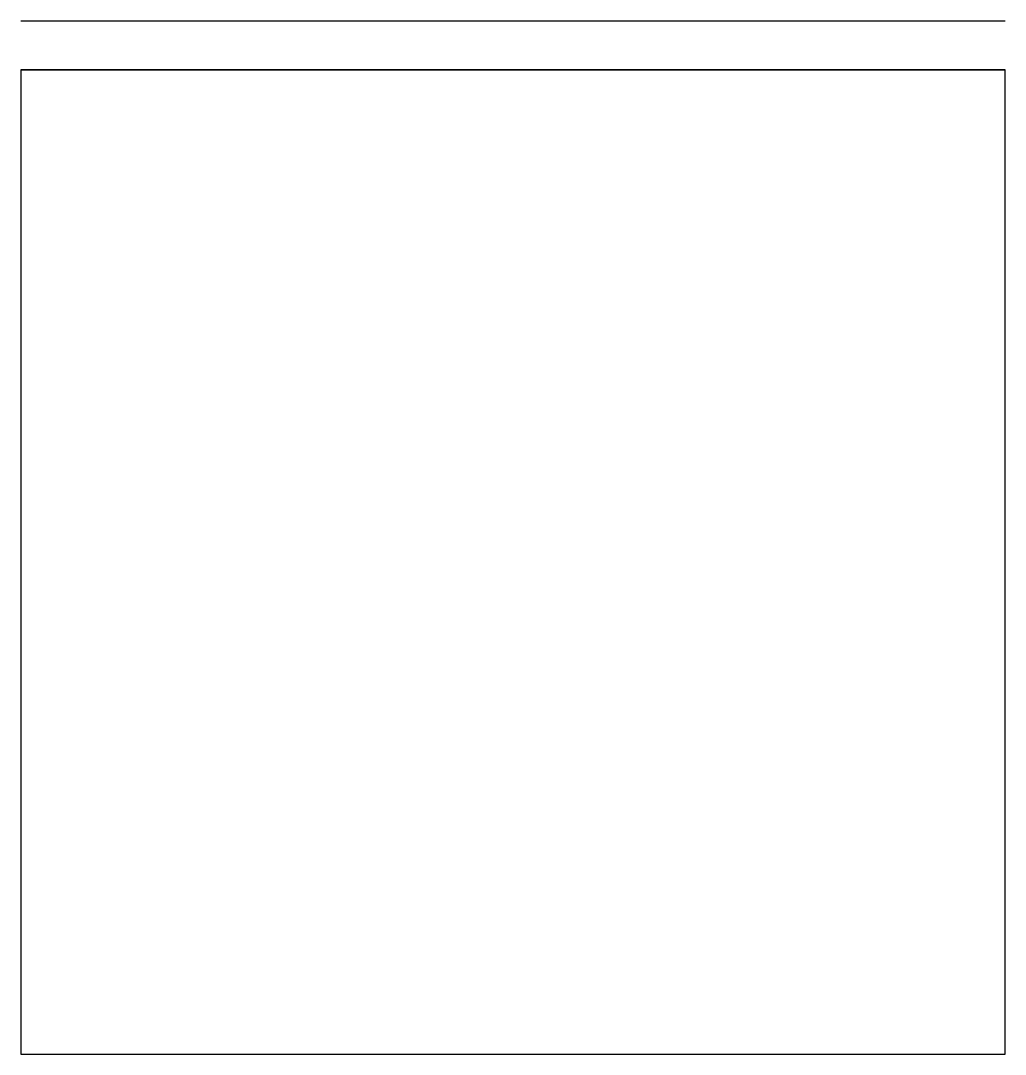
# Model space of a CAD drawing. Extents: x -225 to 225, y -225 to 248.
import ezdxf

# ---------------------------------------------------------------- set-up
doc = ezdxf.new("R2010")
doc.units = 0
doc.layers.get('0').update_dxf_attribs({"linetype": 'CONTINUOUS'})

msp = doc.modelspace()

# ---------------------------------------------------------------- linework, layer by layer
for p, q in [((-225, 247.5), (225, 247.5)), ((-225, 225), (225, 225))]:
    msp.add_line(p, q)
msp.add_lwpolyline([(-225, -225), (225, -225), (225, 225), (-225, 225)], close=True)

doc.saveas('drawing.dxf')
